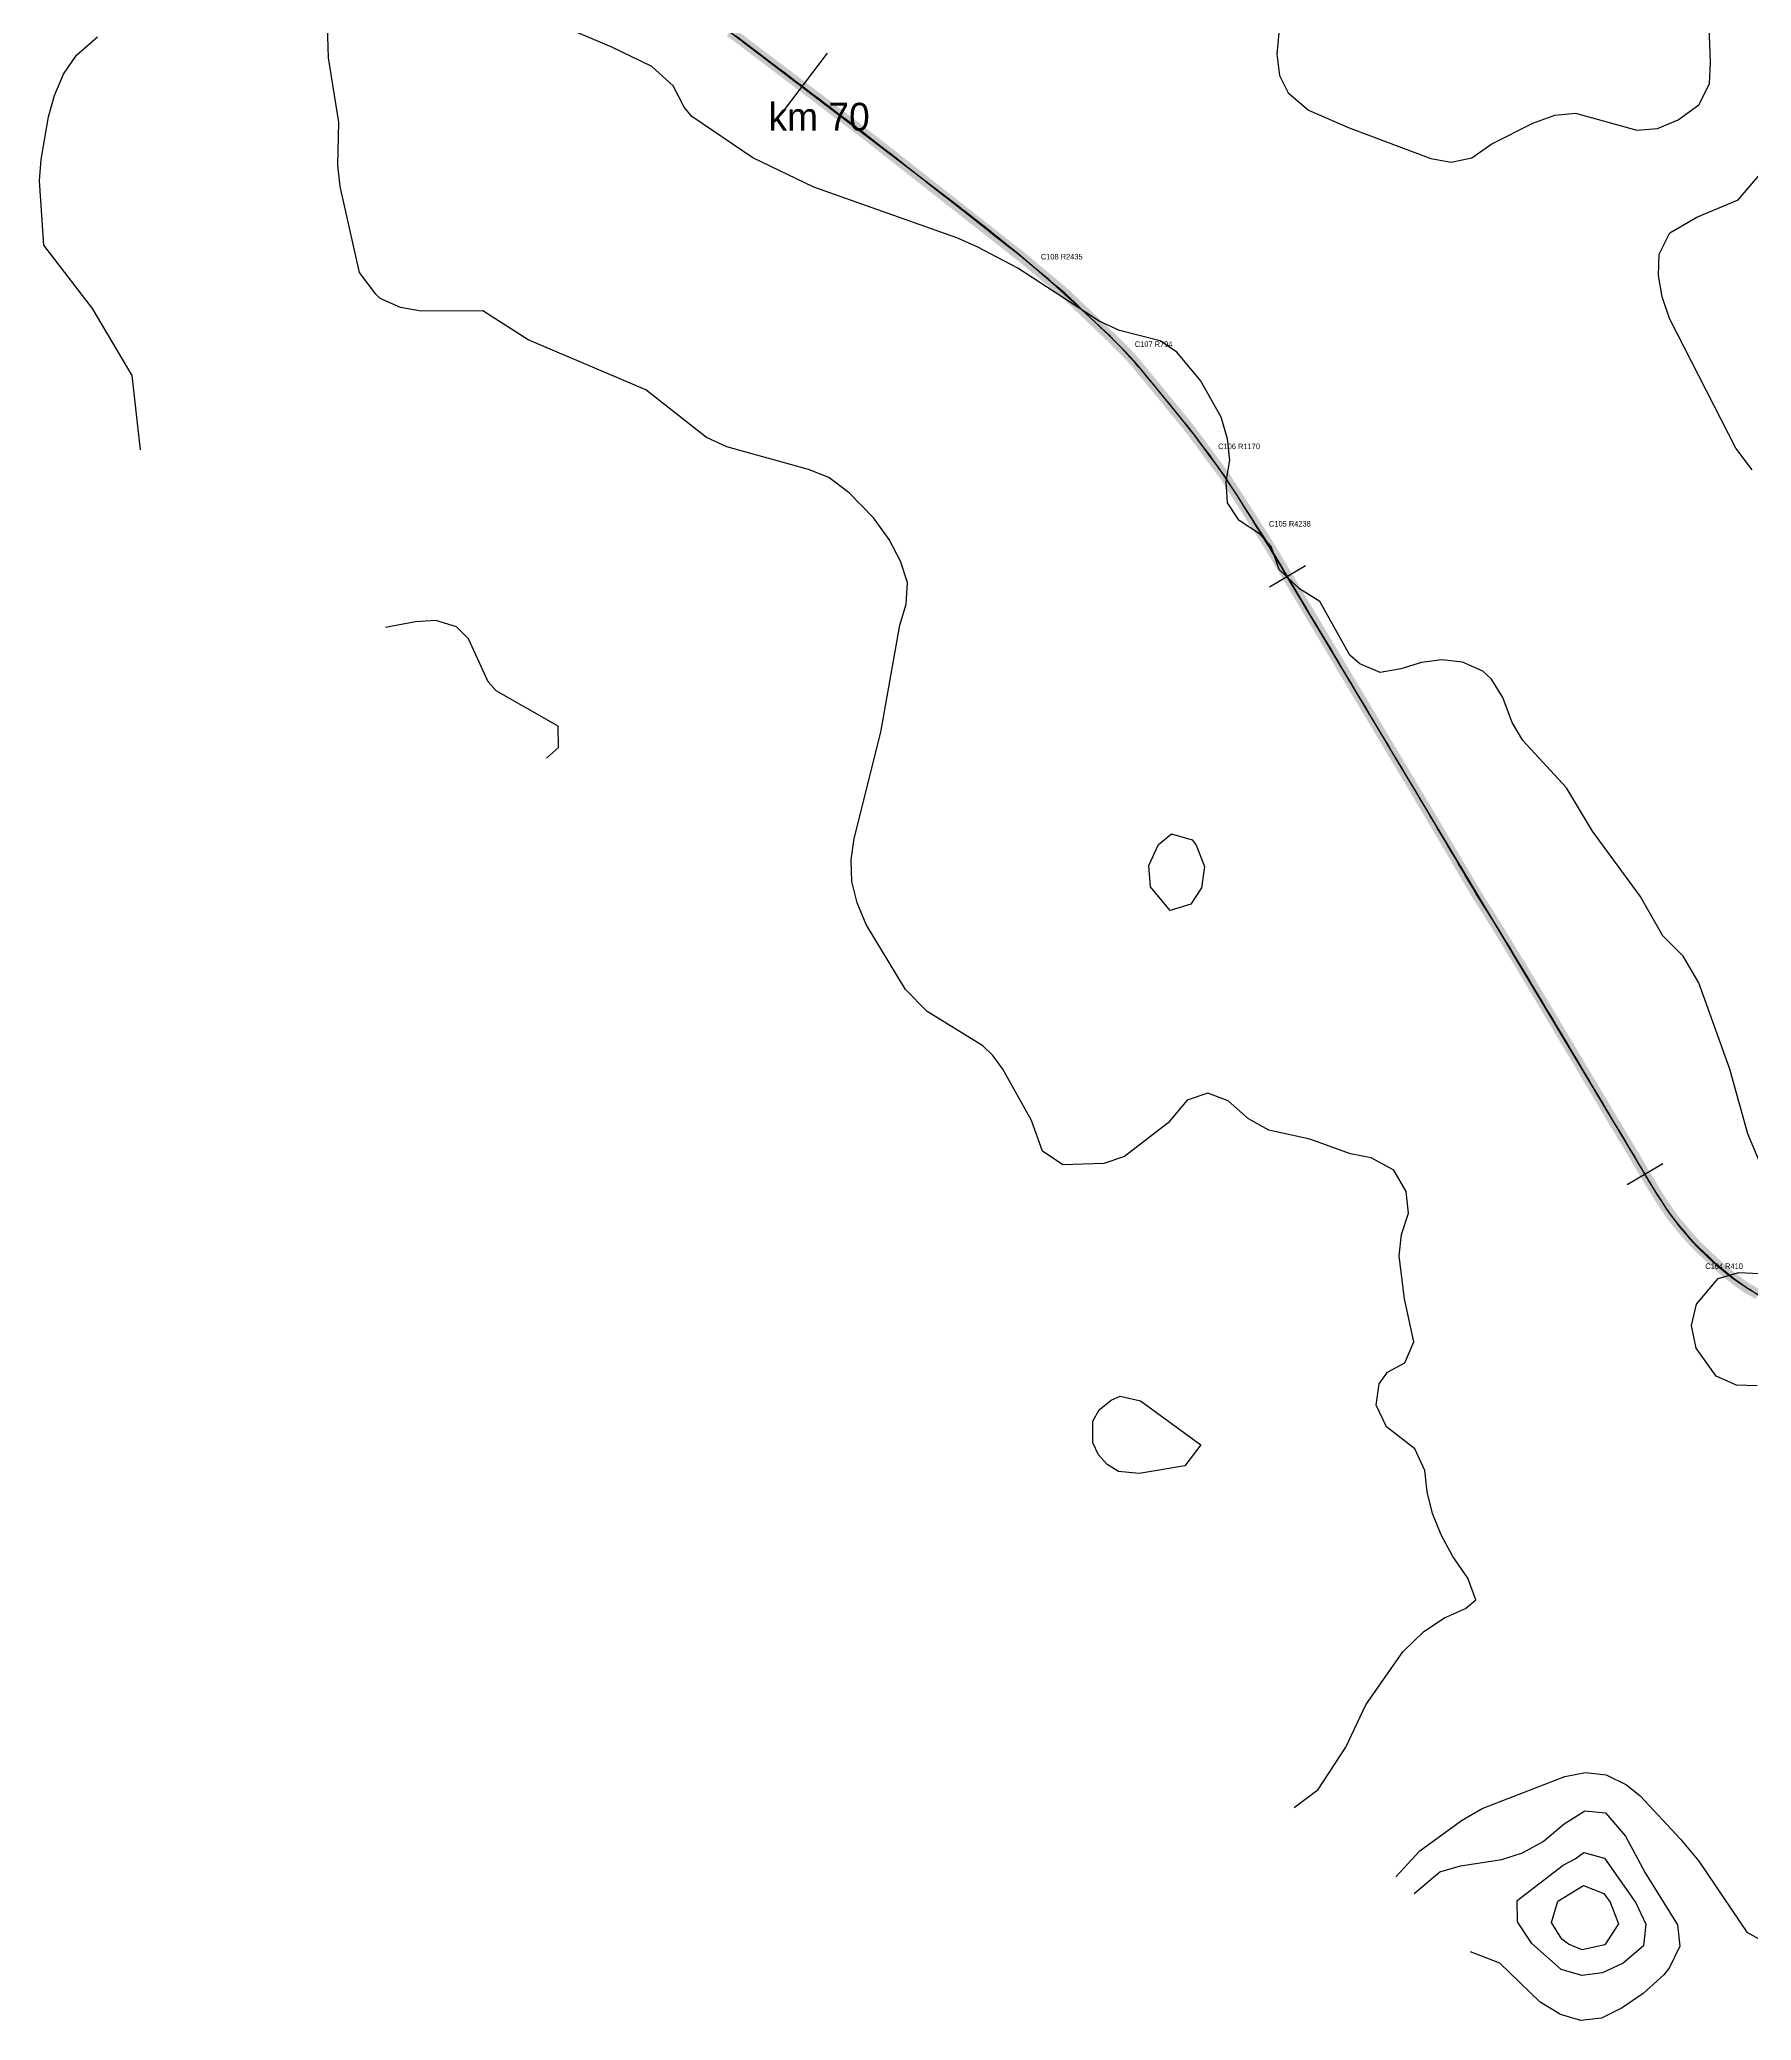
# Model space of a CAD drawing. Header units: metres. Extents: x 697254 to 930473, y 8023396 to 8227001.
# Drawn here: x 876462 to 878923, y 8059090 to 8061937 of the extents above; entities that cross this region are included whole.
import ezdxf

# ---------------------------------------------------------------- set-up
doc = ezdxf.new("R2010")
doc.units = ezdxf.units.M
for name, color, linetype in [('ALIGNMENT_FITTED', 4, 'Continuous'), ('CENTRELINE', 7, 'Continuous'), ('CHAINAGE', 7, 'Continuous'), ('CONTOUR_10M', 33, 'Continuous'), ('CONTOUR_INDEX_50M', 34, 'Continuous'), ('CURVE_LABELS', 4, 'Continuous'), ('GRADE_0-4', 3, 'Continuous')]:
    doc.layers.add(name, color=color, linetype=linetype)

msp = doc.modelspace()

# ---------------------------------------------------------------- linework, layer by layer
at = {"layer": 'ALIGNMENT_FITTED'}
for p, q in [((877786.8, 8061694.8), (876980.4, 8062309.8)), ((878102.3, 8061394.3), (878057.2, 8061449.2)), ((878789, 8060275.7), (878249.8, 8061175.5))]:
    msp.add_line(p, q, dxfattribs=at)
for centre, radius, start, end in [((876310.1, 8059758.7), 2434.9, 46.3106, 52.6677), ((877443.6, 8060945.3), 794, 39.3928, 46.3106), ((877198.4, 8060652), 1169.6, 32.635, 39.3928), ((874614.6, 8058997.4), 4237.7, 30.9288, 32.635), ((879140.7, 8060486.4), 410.1, -149.0712, -114.6698)]:
    msp.add_arc(centre, radius, start, end, dxfattribs=at)
at = {"layer": 'CENTRELINE'}
msp.add_polyline3d([(878924.4, 8060138.3, 1380.9), (878915.7, 8060143.2, 1380.7), (878907.5, 8060149, 1379.7), (878899.5, 8060155, 1379.4), (878891.6, 8060161.1, 1378.9), (878883.9, 8060167.5, 1378.5), (878876.2, 8060173.9, 1378), (878868.9, 8060180.8, 1377.4), (878861.6, 8060187.7, 1377.2), (878854.4, 8060194.6, 1377), (878847.1, 8060201.5, 1376.8), (878840.2, 8060208.7, 1376.7), (878833.5, 8060216.1, 1376.8), (878827, 8060223.8, 1376.8), (878820.5, 8060231.4, 1376.8), (878814, 8060239.1, 1376.7), (878808.1, 8060247.1, 1376.6), (878802.4, 8060255.3, 1376.5), (878796.7, 8060263.6, 1376.3), (878791.2, 8060272, 1376.2), (878786, 8060280.5, 1376.1), (878780.8, 8060289, 1376.1), (878775.5, 8060297.6, 1376), (878770.3, 8060306.1, 1376), (878765.2, 8060314.7, 1376), (878760.2, 8060323.4, 1375.9), (878755.3, 8060332.1, 1375.9), (878750.1, 8060340.7, 1375.9), (878744.9, 8060349.2, 1376), (878739.7, 8060357.8, 1376), (878734.6, 8060366.4, 1376), (878729.5, 8060375, 1375.8), (878724.3, 8060383.6, 1375.7), (878719.2, 8060392.2, 1375.6), (878714.1, 8060400.8, 1375.4), (878709, 8060409.4, 1375.2), (878703.8, 8060418, 1375.1), (878698.7, 8060426.6, 1375), (878693.6, 8060435.2, 1375), (878688.4, 8060443.8, 1374.9), (878683.3, 8060452.4, 1374.9), (878678.2, 8060461, 1374.9), (878673.1, 8060469.6, 1374.9), (878667.9, 8060478.2, 1374.9), (878662.8, 8060486.8, 1374.8), (878657.7, 8060495.4, 1374.8), (878652.5, 8060504, 1374.8), (878647.4, 8060512.6, 1374.7), (878642.3, 8060521.2, 1374.7), (878637.2, 8060529.8, 1374.6), (878632, 8060538.4, 1374.6), (878626.9, 8060547, 1374.7), (878621.8, 8060555.6, 1374.8), (878616.6, 8060564.2, 1374.8), (878611.5, 8060572.8, 1374.8), (878606.4, 8060581.4, 1374.9), (878601.2, 8060590, 1375.1), (878596.1, 8060598.6, 1375.1), (878590.9, 8060607.2, 1375.1), (878585.7, 8060615.7, 1375.2), (878580.5, 8060624.3, 1375.3), (878575.3, 8060632.9, 1375.3), (878570.1, 8060641.4, 1375.4), (878564.9, 8060650, 1375.4), (878559.6, 8060658.5, 1375.6), (878554.3, 8060667, 1375.8), (878549, 8060675.4, 1376), (878543.7, 8060683.9, 1376), (878538.3, 8060692.4, 1375.9), (878533, 8060700.9, 1375.7), (878527.7, 8060709.4, 1375.7), (878522.6, 8060718, 1376), (878517.5, 8060726.6, 1376.2), (878512.4, 8060735.2, 1376.4), (878507.3, 8060743.9, 1376.5), (878502.2, 8060752.5, 1376.5), (878497.2, 8060761.1, 1376.7), (878492.1, 8060769.7, 1376.8), (878487, 8060778.4, 1377), (878481.9, 8060787, 1377.2), (878476.8, 8060795.6, 1377.3), (878471.7, 8060804.2, 1377.5), (878466.6, 8060812.9, 1377.5), (878461.5, 8060821.5, 1377.4), (878456.4, 8060830.1, 1377.3), (878451.3, 8060838.7, 1377.1), (878446.2, 8060847.3, 1377), (878441.1, 8060855.9, 1377.3), (878436, 8060864.5, 1377.6), (878430.8, 8060873.1, 1377.9), (878425.7, 8060881.7, 1378.2), (878420.6, 8060890.3, 1378.4), (878415.4, 8060898.9, 1378.5), (878410.3, 8060907.5, 1378.3), (878405.1, 8060916.1, 1378.2), (878400, 8060924.7, 1378.1), (878394.9, 8060933.3, 1378), (878389.7, 8060941.9, 1378), (878384.6, 8060950.5, 1378.1), (878379.5, 8060959.1, 1378.4), (878374.3, 8060967.7, 1378.7), (878369.2, 8060976.3, 1378.9), (878364.1, 8060984.9, 1378.8), (878358.9, 8060993.5, 1378.7), (878353.8, 8061002.1, 1379.1), (878348.6, 8061010.7, 1379.4), (878343.5, 8061019.3, 1379.7), (878338.4, 8061027.9, 1379.8), (878333.2, 8061036.5, 1379.8), (878328.1, 8061045.1, 1379.8), (878323, 8061053.7, 1379.8), (878317.9, 8061062.3, 1379.7), (878312.7, 8061070.9, 1379.7), (878307.6, 8061079.5, 1379.6), (878302.5, 8061088.1, 1379.6), (878297.4, 8061096.7, 1379.6), (878292.2, 8061105.3, 1379.6), (878287.1, 8061113.9, 1379.7), (878282, 8061122.5, 1379.8), (878276.9, 8061131.1, 1379.9), (878271.7, 8061139.7, 1380), (878266.6, 8061148.3, 1380.2), (878261.5, 8061156.9, 1380.3), (878256.3, 8061165.5, 1380.4), (878251.2, 8061174.1, 1380.4), (878246.1, 8061182.7, 1380.4), (878241, 8061191.3, 1380.2), (878235.8, 8061199.9, 1380), (878230.7, 8061208.5, 1379.9), (878225.5, 8061217, 1379.9), (878220.1, 8061225.5, 1380), (878214.7, 8061233.9, 1380), (878209.3, 8061242.3, 1380.2), (878203.9, 8061250.8, 1380.3), (878198.5, 8061259.2, 1380.5), (878193.1, 8061267.6, 1380.6), (878187.7, 8061276, 1380.7), (878182.3, 8061284.5, 1380.6), (878176.9, 8061292.9, 1380.4), (878171.5, 8061301.3, 1380.3), (878166.1, 8061309.8, 1380.1), (878160.1, 8061317.8, 1379.9), (878154.1, 8061325.9, 1379.7), (878148.2, 8061333.9, 1379.7), (878142.2, 8061342, 1379.7), (878136.3, 8061350, 1379.7), (878130.3, 8061358.1, 1379.6), (878124.3, 8061366.1, 1379.6), (878118.4, 8061374.2, 1379.6), (878112.3, 8061382.1, 1379.6), (878105.9, 8061389.8, 1379.6), (878099.6, 8061397.6, 1379.5), (878093.2, 8061405.3, 1379.3), (878086.9, 8061413.1, 1379.2), (878080.5, 8061420.8, 1379.1), (878074.2, 8061428.5, 1379.1), (878067.8, 8061436.3, 1379.2), (878061.5, 8061444, 1379.3), (878055.1, 8061451.8, 1379.4), (878048.7, 8061459.5, 1379.5), (878042.4, 8061467.2, 1379.5), (878036, 8061475, 1379.5), (878029.3, 8061482.4, 1379.6), (878022.3, 8061489.5, 1379.8), (878015.2, 8061496.6, 1380), (878008.2, 8061503.7, 1379.9), (878001.1, 8061510.8, 1379.9), (877993.8, 8061517.7, 1380), (877986.6, 8061524.6, 1380.1), (877979.4, 8061531.5, 1380.1), (877972.1, 8061538.5, 1380.1), (877964.9, 8061545.4, 1380.1), (877957.6, 8061552.3, 1380.2), (877950.4, 8061559.2, 1380.3), (877943.2, 8061566.1, 1380.3), (877935.9, 8061573, 1380.4), (877928.2, 8061579.5, 1380.4), (877920.5, 8061585.9, 1380.3), (877912.9, 8061592.3, 1380.4), (877905.2, 8061598.7, 1380.5), (877897.5, 8061605.2, 1380.6), (877889.8, 8061611.6, 1380.5), (877882.2, 8061618, 1380.5), (877874.5, 8061624.5, 1380.5), (877866.6, 8061630.6, 1380.6), (877858.7, 8061636.8, 1380.6), (877850.9, 8061643, 1380.6), (877843, 8061649.2, 1380.6), (877835.1, 8061655.4, 1380.7), (877827.2, 8061661.6, 1380.8), (877819.4, 8061667.8, 1381), (877811.5, 8061674, 1381.3), (877803.6, 8061680.1, 1381.2), (877795.7, 8061686.3, 1381.1), (877787.9, 8061692.5, 1381), (877780, 8061698.7, 1381.1), (877772.1, 8061704.9, 1381.3), (877764.2, 8061711.1, 1381.4), (877756.4, 8061717.3, 1381.6), (877748.5, 8061723.4, 1381.7), (877740.6, 8061729.6, 1381.8), (877732.7, 8061735.8, 1381.9), (877724.9, 8061742, 1382), (877717, 8061748.2, 1381.9), (877709.1, 8061754.4, 1381.9), (877701.2, 8061760.5, 1381.9), (877693.4, 8061766.7, 1381.9), (877685.5, 8061772.9, 1382.1), (877677.6, 8061779.1, 1382.3), (877669.7, 8061785.3, 1382.4), (877661.9, 8061791.5, 1382.4), (877654, 8061797.7, 1382.4), (877646, 8061803.8, 1382.5), (877638.1, 8061809.8, 1382.5), (877630.1, 8061815.9, 1382.5), (877622.1, 8061821.9, 1382.5), (877614.1, 8061827.9, 1382.6), (877606.1, 8061834, 1382.7), (877598.2, 8061840, 1382.8), (877590.2, 8061846.1, 1382.9), (877582.2, 8061852.1, 1383), (877574.2, 8061858.2, 1382.9), (877566.2, 8061864.2, 1382.9), (877558.2, 8061870.3, 1382.8), (877550.3, 8061876.3, 1382.7), (877542.3, 8061882.4, 1383), (877534.3, 8061888.4, 1383.5), (877526.3, 8061894.5, 1384.1), (877518.3, 8061900.5, 1384.7), (877510.4, 8061906.6, 1383.9), (877502.4, 8061912.6, 1383.4), (877494.4, 8061918.6, 1383), (877486.4, 8061924.7, 1382.9), (877478.4, 8061930.7, 1382.8), (877470.4, 8061936.8, 1382.7), (877462.5, 8061942.8, 1382.6)], dxfattribs=at)
at = {"layer": 'CHAINAGE'}
for p, q in [((877594.5, 8061918.1), (877522, 8061822.4)), ((878282.1, 8061180.8), (878230.6, 8061150.1)), ((878796.1, 8060321.3), (878744.5, 8060290.9))]:
    msp.add_line(p, q, dxfattribs=at)
at = {"layer": 'CONTOUR_10M'}
for points, elevation in [([(878266, 8059395.7), (878300.3, 8059421.7), (878340.2, 8059482.2), (878368.8, 8059543.2), (878422.2, 8059619.5), (878452.3, 8059648.6), (878482.2, 8059668.3), (878512, 8059682), (878526.9, 8059694.2), (878515.4, 8059725.2), (878493.8, 8059756.4), (878477, 8059787.5), (878464.9, 8059818.5), (878456.9, 8059849.5), (878453.8, 8059880.3), (878439.5, 8059911.4), (878398.7, 8059943.2), (878383.7, 8059974), (878388.2, 8060004.7), (878400.2, 8060021.7), (878425, 8060034.8), (878437.9, 8060065.4), (878424.5, 8060127.2), (878417, 8060188.9), (878420, 8060219.7), (878430.2, 8060250.3), (878426.8, 8060281.1), (878409, 8060312.2), (878376.4, 8060329.7), (878347, 8060335.3), (878288.3, 8060356.7), (878229.4, 8060369.6), (878200.2, 8060385.6), (878171.1, 8060411.6), (878141.8, 8060422.6), (878112.1, 8060412.6), (878084.5, 8060379.9), (878021.9, 8060331.7), (877992.2, 8060321.8), (877933.1, 8060319.6), (877903.9, 8060339.4), (877888.4, 8060383.6), (877847, 8060457.4), (877832.6, 8060477), (877818.1, 8060490.5), (877738, 8060540.3), (877707.2, 8060571.7), (877650.4, 8060665.1), (877637.4, 8060696.2), (877630, 8060727.1), (877628.8, 8060757.9), (877633.1, 8060788.6), (877671.6, 8060941.8), (877698.7, 8061095.3), (877707.9, 8061125.9), (877710.1, 8061156.7), (877699.6, 8061187.6), (877683.5, 8061218.7), (877661.2, 8061249.9), (877626.1, 8061285.6), (877597, 8061307.7), (877567.7, 8061319.5), (877450.1, 8061352), (877420.8, 8061365.2), (877333.5, 8061433.7), (877164.2, 8061505.5), (877099.2, 8061547.4), (877010.6, 8061546.9), (876981.1, 8061552.1), (876951.8, 8061565.3), (876945.2, 8061571.2), (876922, 8061602.4), (876894.2, 8061726.1), (876890.6, 8061757), (876892.4, 8061818.5), (876877.1, 8061911.2), (876873.3, 8062034.4)], 1370), ([(878243.9, 8061947.2), (878241, 8061916.5), (878244.8, 8061885.6), (878257.3, 8061860.9), (878286.4, 8061836.1), (878345, 8061810.3), (878462.4, 8061766.2), (878491.8, 8061761), (878521.5, 8061767.4), (878550.2, 8061787.5), (878608.9, 8061817.2), (878640.8, 8061828.7), (878670.4, 8061831.6), (878758.6, 8061807.1), (878788.2, 8061809.7), (878818, 8061822.2), (878847.8, 8061843.5), (878863.1, 8061874), (878864.5, 8061904.8), (878860, 8062018.9)], 1380), ([(878965.8, 8060250.9), (878918.3, 8060364.3), (878892.2, 8060457.1), (878847.7, 8060581.1), (878825, 8060619.6), (878796, 8060648.9), (878763.3, 8060705.9), (878695, 8060799.5), (878657.4, 8060861.8), (878594.5, 8060929.7), (878579.1, 8060955.7), (878566.1, 8060991.7), (878549.4, 8061017.8), (878537.2, 8061029.2), (878507.9, 8061042.2), (878478.4, 8061045.5), (878448.8, 8061042), (878419.1, 8061032.6), (878389.5, 8061027.7), (878360.2, 8061040.1), (878345.8, 8061052.4), (878302.7, 8061129.5), (878273.5, 8061147.7), (878244.5, 8061175.5), (878232.6, 8061208.5), (878215.9, 8061226.8), (878186.7, 8061245.9), (878170.2, 8061271.2), (878168.1, 8061302), (878173.2, 8061332.7), (878170.2, 8061363.6), (878160.8, 8061394.6), (878131.4, 8061447.2), (878097.3, 8061488.1), (878073.4, 8061504.5), (878014.6, 8061519.1), (877985.3, 8061532.7), (877868.5, 8061608.7), (877810, 8061639.3), (877780.7, 8061652.5), (877575.3, 8061725.3), (877487.4, 8061767.2), (877399.9, 8061826.6), (877388.8, 8061840), (877373.1, 8061871.1), (877342.1, 8061898.5), (877283.6, 8061927), (877166.3, 8061976.1)], 1380), ([(876606.9, 8061347.7), (876595.2, 8061454.6), (876537.9, 8061550.6), (876468.2, 8061641.7), (876461.9, 8061734.2), (876464, 8061764.9), (876474.7, 8061826.3), (876483.4, 8061856.9), (876496.5, 8061887.5), (876515.2, 8061914.8), (876545.2, 8061941.4)], 1360), ([(878924.6, 8061318.7), (878900.8, 8061349.9), (878805.5, 8061536.4), (878795.2, 8061567.4), (878789.8, 8061598.3), (878790.6, 8061629.1), (878805.9, 8061659.6), (878844.9, 8061682.2), (878904.5, 8061707.1), (878964.9, 8061777.6)], 1390), ([(877191, 8060904.3), (877207.9, 8060919.7), (877207.7, 8060950.5), (877118.6, 8061001), (877106.9, 8061014), (877078.8, 8061076.1), (877061.2, 8061092.9), (877031.8, 8061102), (877002.2, 8061100.1), (876959.3, 8061092.1)], 1360), ([(878070.6, 8060780.4), (878089.7, 8060795.6), (878119.1, 8060786.8), (878124.9, 8060779.4), (878136.7, 8060748.4), (878132.8, 8060717.7), (878117.3, 8060694.4), (878087.6, 8060685.2), (878059.3, 8060719.1), (878056.8, 8060749.9), (878070.6, 8060780.4)], 1380), ([(878931.6, 8060001.8), (878902.1, 8060003), (878872.8, 8060016), (878844, 8060056.1), (878837, 8060088.7), (878844.2, 8060119.3), (878875.4, 8060156.1), (878905.1, 8060164.8), (878964.1, 8060161.9)], 1380), ([(878002.6, 8059981.2), (878015.5, 8059987.1), (878044.9, 8059980.4), (878131.5, 8059917.2), (878108.5, 8059886.8), (878042.9, 8059875.8), (878013.4, 8059878.9), (877997.1, 8059888.9), (877984.3, 8059902.8), (877976.4, 8059920.1), (877976.4, 8059950.9), (877985.6, 8059967.6), (878002.6, 8059981.2)], 1370), ([(878412.2, 8059296.1), (878446.4, 8059333.6), (878506.3, 8059377.2), (878536.1, 8059394.1), (878655.2, 8059440.1), (878684.8, 8059446.1), (878714.3, 8059442.8), (878743.6, 8059428.5), (878763.2, 8059412.7), (878821.2, 8059350), (878847.6, 8059318.7), (878916.8, 8059216.4), (878946.1, 8059200.1)], 1380), ([(878438.4, 8059271.9), (878475.3, 8059303.3), (878505, 8059311.8), (878564.3, 8059320.9), (878594, 8059330.5), (878623.9, 8059347), (878653.9, 8059372), (878683.8, 8059391.1), (878713.3, 8059387.9), (878742.2, 8059354.5), (878770.7, 8059301.7), (878817, 8059226.9), (878820.5, 8059196.1), (878805.8, 8059165.5), (878797.5, 8059155), (878767.5, 8059128.4), (878737.5, 8059107.6), (878707.7, 8059092.8), (878678.1, 8059089.6), (878648.7, 8059097.9), (878619.5, 8059115.6), (878561.5, 8059171.8), (878519.3, 8059188.2)], 1390), ([(878645.1, 8059260.9), (878681.8, 8059283.7), (878711.1, 8059271.9), (878720.2, 8059259.5), (878732.2, 8059228.5), (878712.6, 8059198.1), (878680, 8059191.2), (878660.4, 8059199.1), (878650.8, 8059206.3), (878636.1, 8059230.3), (878645.1, 8059260.9)], 1410)]:
    msp.add_lwpolyline(points, dxfattribs=dict(at, elevation=elevation))
at = {"layer": 'CONTOUR_INDEX_50M', "elevation": 1400}
msp.add_lwpolyline([(878669.7, 8059322), (878682.6, 8059330.9), (878712, 8059323), (878757, 8059258.8), (878771.7, 8059227.8), (878768.4, 8059197), (878738.8, 8059172.1), (878709, 8059158.2), (878679.3, 8059154.2), (878650, 8059162.8), (878607.4, 8059200.1), (878587, 8059231.2), (878586.6, 8059262), (878652.8, 8059313), (878669.7, 8059322)], dxfattribs=at)
at = {"layer": 'GRADE_0-4', "const_width": 15}
msp.add_lwpolyline([(878933.1, 8060133.3), (878924.4, 8060138.3), (878915.7, 8060143.2), (878907.5, 8060149), (878899.5, 8060155), (878891.6, 8060161.1), (878883.9, 8060167.5), (878876.2, 8060173.9), (878868.9, 8060180.8), (878861.6, 8060187.7), (878854.4, 8060194.6), (878847.1, 8060201.5), (878840.2, 8060208.7), (878833.5, 8060216.1), (878827, 8060223.8), (878820.5, 8060231.4), (878814, 8060239.1), (878808.1, 8060247.1), (878802.4, 8060255.3), (878796.7, 8060263.6), (878791.2, 8060272), (878786, 8060280.5), (878780.8, 8060289), (878775.5, 8060297.6), (878770.3, 8060306.1), (878765.2, 8060314.7), (878760.2, 8060323.4), (878755.3, 8060332.1), (878750.1, 8060340.7), (878744.9, 8060349.2), (878739.7, 8060357.8), (878734.6, 8060366.4), (878729.5, 8060375), (878724.3, 8060383.6), (878719.2, 8060392.2), (878714.1, 8060400.8), (878709, 8060409.4), (878703.8, 8060418), (878698.7, 8060426.6), (878693.6, 8060435.2), (878688.4, 8060443.8), (878683.3, 8060452.4), (878678.2, 8060461), (878673.1, 8060469.6), (878667.9, 8060478.2), (878662.8, 8060486.8), (878657.7, 8060495.4), (878652.5, 8060504), (878647.4, 8060512.6), (878642.3, 8060521.2), (878637.2, 8060529.8), (878632, 8060538.4), (878626.9, 8060547), (878621.8, 8060555.6), (878616.6, 8060564.2), (878611.5, 8060572.8), (878606.4, 8060581.4), (878601.2, 8060590), (878596.1, 8060598.6), (878590.9, 8060607.2), (878585.7, 8060615.7), (878580.5, 8060624.3), (878575.3, 8060632.9), (878570.1, 8060641.4), (878564.9, 8060650), (878559.6, 8060658.5), (878554.3, 8060667), (878549, 8060675.4), (878543.7, 8060683.9), (878538.3, 8060692.4), (878533, 8060700.9), (878527.7, 8060709.4), (878522.6, 8060718), (878517.5, 8060726.6), (878512.4, 8060735.2), (878507.3, 8060743.9), (878502.2, 8060752.5), (878497.2, 8060761.1), (878492.1, 8060769.7), (878487, 8060778.4), (878481.9, 8060787), (878476.8, 8060795.6), (878471.7, 8060804.2), (878466.6, 8060812.9), (878461.5, 8060821.5), (878456.4, 8060830.1), (878451.3, 8060838.7), (878446.2, 8060847.3), (878441.1, 8060855.9), (878436, 8060864.5), (878430.8, 8060873.1), (878425.7, 8060881.7), (878420.6, 8060890.3), (878415.4, 8060898.9), (878410.3, 8060907.5), (878405.1, 8060916.1), (878400, 8060924.7), (878394.9, 8060933.3), (878389.7, 8060941.9), (878384.6, 8060950.5), (878379.5, 8060959.1), (878374.3, 8060967.7), (878369.2, 8060976.3), (878364.1, 8060984.9), (878358.9, 8060993.5), (878353.8, 8061002.1), (878348.6, 8061010.7), (878343.5, 8061019.3), (878338.4, 8061027.9), (878333.2, 8061036.5), (878328.1, 8061045.1), (878323, 8061053.7), (878317.9, 8061062.3), (878312.7, 8061070.9), (878307.6, 8061079.5), (878302.5, 8061088.1), (878297.4, 8061096.7), (878292.2, 8061105.3), (878287.1, 8061113.9), (878282, 8061122.5), (878276.9, 8061131.1), (878271.7, 8061139.7), (878266.6, 8061148.3), (878261.5, 8061156.9), (878256.3, 8061165.5), (878251.2, 8061174.1), (878246.1, 8061182.7), (878241, 8061191.3), (878235.8, 8061199.9), (878230.7, 8061208.5), (878225.5, 8061217), (878220.1, 8061225.5), (878214.7, 8061233.9), (878209.3, 8061242.3), (878203.9, 8061250.8), (878198.5, 8061259.2), (878193.1, 8061267.6), (878187.7, 8061276), (878182.3, 8061284.5), (878176.9, 8061292.9), (878171.5, 8061301.3), (878166.1, 8061309.8), (878160.1, 8061317.8), (878154.1, 8061325.9), (878148.2, 8061333.9), (878142.2, 8061342), (878136.3, 8061350), (878130.3, 8061358.1), (878124.3, 8061366.1), (878118.4, 8061374.2), (878112.3, 8061382.1), (878105.9, 8061389.8), (878099.6, 8061397.6), (878093.2, 8061405.3), (878086.9, 8061413.1), (878080.5, 8061420.8), (878074.2, 8061428.5), (878067.8, 8061436.3), (878061.5, 8061444), (878055.1, 8061451.8), (878048.7, 8061459.5), (878042.4, 8061467.2), (878036, 8061475), (878029.3, 8061482.4), (878022.3, 8061489.5), (878015.2, 8061496.6), (878008.2, 8061503.7), (878001.1, 8061510.8), (877993.8, 8061517.7), (877986.6, 8061524.6), (877979.4, 8061531.5), (877972.1, 8061538.5), (877964.9, 8061545.4), (877957.6, 8061552.3), (877950.4, 8061559.2), (877943.2, 8061566.1), (877935.9, 8061573), (877928.2, 8061579.5), (877920.5, 8061585.9), (877912.9, 8061592.3), (877905.2, 8061598.7), (877897.5, 8061605.2), (877889.8, 8061611.6), (877882.2, 8061618), (877874.5, 8061624.5), (877866.6, 8061630.6), (877858.7, 8061636.8), (877850.9, 8061643), (877843, 8061649.2), (877835.1, 8061655.4), (877827.2, 8061661.6), (877819.4, 8061667.8), (877811.5, 8061674), (877803.6, 8061680.1), (877795.7, 8061686.3), (877787.9, 8061692.5), (877780, 8061698.7), (877772.1, 8061704.9), (877764.2, 8061711.1), (877756.4, 8061717.3), (877748.5, 8061723.4), (877740.6, 8061729.6), (877732.7, 8061735.8), (877724.9, 8061742), (877717, 8061748.2), (877709.1, 8061754.4), (877701.2, 8061760.5), (877693.4, 8061766.7), (877685.5, 8061772.9), (877677.6, 8061779.1), (877669.7, 8061785.3), (877661.9, 8061791.5), (877654, 8061797.7), (877646, 8061803.8), (877638.1, 8061809.8), (877630.1, 8061815.9), (877622.1, 8061821.9), (877614.1, 8061827.9), (877606.1, 8061834), (877598.2, 8061840), (877590.2, 8061846.1), (877582.2, 8061852.1), (877574.2, 8061858.2), (877566.2, 8061864.2), (877558.2, 8061870.3), (877550.3, 8061876.3), (877542.3, 8061882.4), (877534.3, 8061888.4), (877526.3, 8061894.5), (877518.3, 8061900.5), (877510.4, 8061906.6), (877502.4, 8061912.6), (877494.4, 8061918.6), (877486.4, 8061924.7), (877478.4, 8061930.7), (877470.4, 8061936.8), (877462.5, 8061942.8), (877454.5, 8061948.9)], dxfattribs=at)

# ---------------------------------------------------------------- texts
at = {"layer": 'CHAINAGE'}
msp.add_text('km 70', height=40, dxfattribs=at).set_placement((877509.9, 8061806.5))
at = {"layer": 'CURVE_LABELS'}
for s, p in [('C108 R2435', (877901.6, 8061621.3)), ('C107 R794', (878036.7, 8061495.5)), ('C106 R1170', (878156.6, 8061348.6)), ('C105 R4238', (878229.7, 8061237.3)), ('C104 R410', (878857, 8060169.9))]:
    msp.add_text(s, height=8, dxfattribs=at).set_placement(p)

doc.saveas('drawing.dxf')
